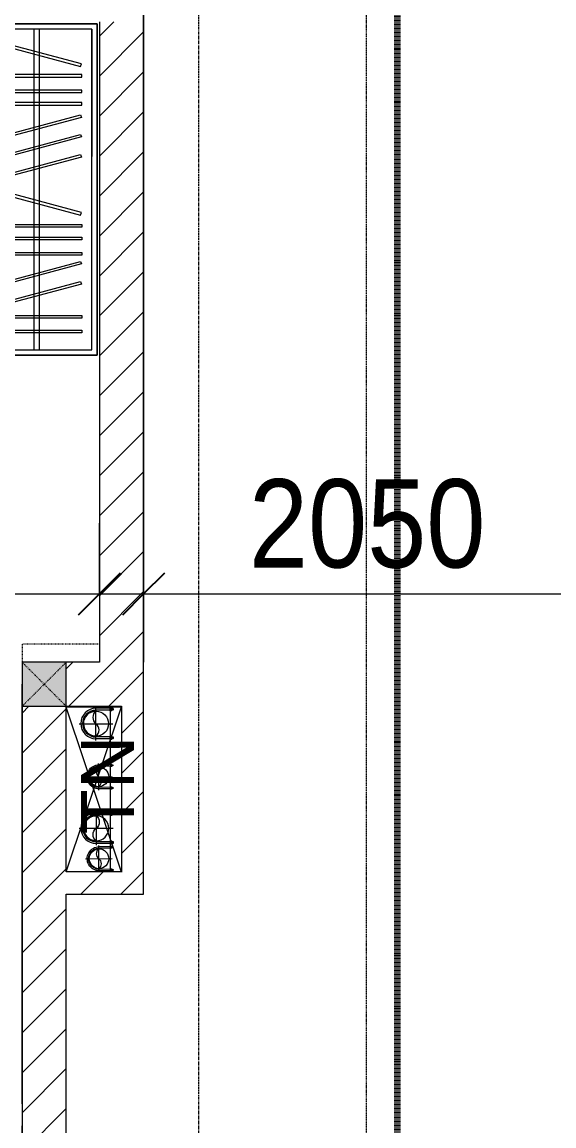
# Model space of a CAD drawing. Header units: millimetres. Extents: x 1591 to 240306, y -15958 to 82755.
# Drawn here: x 52854 to 55262, y 56637 to 61635 of the extents above; entities that cross this region are included whole.
import ezdxf

# ---------------------------------------------------------------- set-up
doc = ezdxf.new("R2010")
doc.units = ezdxf.units.MM
for name, pattern in [('1 NÉT CALL OUT', [6, 3, -3]), ('Dash', [6, 3, -3]), ('Dash 1_8_', [6.35, 3.175, -3.175]), ('Dash Dot 3_16_', [7.9375, 4.7625, -1.5875, 0, -1.5875]), ('Grid Line', [22.225, 12.7, -3.175, 3.175, -3.175]), ('IMPORT-CENTER _2_', [40.64, 25.4, -5.08, 5.08, -5.08])]:
    doc.linetypes.add(name, pattern=pattern)
for name, color, linetype, lineweight in [('0-1', 7, 'Continuous', 5), ('0-2', 250, 'Continuous', 9), ('A-ANNO-DIMS', 211, 'Continuous', 9), ('A-ANNO-DIMS-160', 211, 'Continuous', 9), ('A-AREA', 32, 'Dash 1_8_', 9), ('A-DETL-1', 90, '1 NÉT CALL OUT', 100), ('A-FLOR', 192, 'Continuous', 9), ('A-FLOR-1', 250, 'Continuous', 9), ('A-FLOR-2', 9, 'Continuous', 9), ('A-WALL-3', 113, 'Continuous', 18), ('A-WALL-PATT-2', 111, 'Continuous', 9), ('G-ANNO-SYMB-1', 111, 'Dash Dot 3_16_', 18), ('G-ANNO-TEXT-1', 7, 'Continuous', 9), ('G-IMPT-2', 8, 'IMPORT-CENTER _2_', 9), ('G-IMPT-3', 8, 'Continuous', 9), ('I-FURN-1', 254, 'Continuous', 9), ('M-EQPM', 50, 'Continuous', 9), ('S-COLS', 52, 'Continuous', 9), ('S-COLS-5', 52, 'Continuous', 18), ('S-COLS-HDLN', 52, 'Dash', 9), ('S-GRID-1', 1, 'Grid Line', 9)]:
    doc.layers.add(name, color=color, linetype=linetype, lineweight=lineweight)
doc.styles.add('Arial_8', font='arial_0.ttf', dxfattribs={"height": 240})
doc.styles.add('UTM Avo', font='UTM Avo.ttf', dxfattribs={"width": 0.9, "height": 400})
doc.dimstyles.new('1_Dim_chi_tiet_2_5', dxfattribs={"dimscale": 304.8, "dimtxt": 399.720379, "dimasz": 0.629921, "dimexe": 0.524934, "dimexo": 0.0625, "dimgap": 0.052493, "dimtad": 1, "dimdec": 0, "dimrnd": 5, "dimzin": 0, "dimdsep": 46, "dimtxsty": 'UTM Avo', "dimblk1": 'OBLIQUE', "dimblk2": 'OBLIQUE', "dimsah": 1, "dimcen": 0.09, "dimdle": 0.524934, "dimazin": 0, "dimtfac": 1, "dimtdec": 4, "dimtix": 1, "dimtmove": 0, "dimatfit": 3, "dimfxl": 1.049869, "dimfxlon": 1, "dimtvp": 1, "dimtolj": 1, "dimtzin": 0, "dimarcsym": 2})
doc.dimstyles.new('1_Dim_chi_tiet_2_5_1', dxfattribs={"dimscale": 304.8, "dimtxt": 399.720379, "dimasz": 0.629921, "dimexe": 0.524934, "dimexo": 0.0625, "dimgap": 0.052493, "dimtad": 1, "dimdec": 0, "dimrnd": 5, "dimzin": 0, "dimdsep": 46, "dimtxsty": 'UTM Avo', "dimblk1": 'OBLIQUE', "dimblk2": 'OBLIQUE', "dimsah": 1, "dimcen": 0.09, "dimdle": 0.524934, "dimazin": 0, "dimtfac": 1, "dimtdec": 4, "dimtix": 1, "dimtmove": 0, "dimatfit": 3, "dimfxl": 1.049869, "dimfxlon": 1, "dimtvp": 1, "dimtolj": 1, "dimtzin": 0, "dimarcsym": 2})
pattern_1 = [(45, (11001.35, 0), (-90.50967, 90.50967), [])]

# ---------------------------------------------------------------- blocks, each defined once
blk = doc.blocks.new('NCV_TKTC_KET CAU_rvt-1-TKCS_MB TẦNG 3-4')
at = {"layer": 'A-FLOR-1'}
blk.add_line((42052.6, 58534.9), (42302.6, 58534.9), dxfattribs=at)
blk = doc.blocks.new('TU QUAN AO-SUITE ROOM_3 - TU QUAN AO-SUITE ROOM_3-901193-TKCS_MB TẦNG 3-4')
at = {"layer": 'I-FURN-1'}
for p, q in [((-550, 1500), (0, 1500)), ((-550, 0), (-550, 1500)), ((0, 1500), (-550, 1500)), ((-550, 1500), (-550, 0)), ((0, 1500), (0, 0)), ((0, 0), (0, 1500)), ((-24, 1476), (-526, 1476)), ((-526, 1476), (-526, 600)), ((-526, 1476), (-526, 24)), ((-287, 576), (-287, 1476)), ((-263, 576), (-263, 1476)), ((-24, 24), (-24, 1476)), ((-480.1, 1386.9), (-480.1, 1398.9)), ((-480.1, 1398.9), (-50.1, 1398.9)), ((-480.1, 1386.9), (-480.1, 1398.9)), ((-50.1, 1386.9), (-480.1, 1386.9)), ((-50.1, 1398.9), (-50.1, 1386.9)), ((-480.1, 1320.5), (-480.1, 1332.5)), ((-480.1, 1332.5), (-50.1, 1332.5)), ((-480.1, 1320.5), (-480.1, 1332.5)), ((-50.1, 1320.5), (-480.1, 1320.5)), ((-50.1, 1332.5), (-50.1, 1320.5)), ((-478.3, 1178.1), (-61.3, 1289.9)), ((-58.2, 1278.3), (-475.2, 1166.5)), ((-61.3, 1289.9), (-58.2, 1278.3)), ((-478.3, 1086.9), (-61.3, 1198.6)), ((-475.2, 1166.5), (-478.3, 1178.1)), ((-58.2, 1187.1), (-475.2, 1075.3)), ((-61.3, 1198.6), (-58.2, 1187.1)), ((-475.2, 1075.3), (-478.3, 1086.9)), ((-480.1, 1035.3), (-480.1, 1047.3)), ((-480.1, 1047.3), (-50.1, 1047.3)), ((-480.1, 1035.3), (-480.1, 1047.3)), ((-50.1, 1035.3), (-480.1, 1035.3)), ((-50.1, 1047.3), (-50.1, 1035.3)), ((-480.1, 965.8), (-480.1, 977.8)), ((-480.1, 977.8), (-50.1, 977.8)), ((-480.1, 965.8), (-480.1, 977.8)), ((-50.1, 965.8), (-480.1, 965.8)), ((-50.1, 977.8), (-50.1, 965.8)), ((-480.1, 908.6), (-480.1, 920.6)), ((-480.1, 920.6), (-50.1, 920.6)), ((-480.1, 908.6), (-480.1, 920.6)), ((-50.1, 908.6), (-480.1, 908.6)), ((-50.1, 920.6), (-50.1, 908.6)), ((-475.2, 865.5), (-478.3, 853.9)), ((-478.3, 853.9), (-61.3, 742.1)), ((-58.2, 753.7), (-475.2, 865.5)), ((-61.3, 742.1), (-58.2, 753.7)), ((-478.3, 603.1), (-61.3, 714.9)), ((-58.2, 703.3), (-475.2, 591.5)), ((-61.3, 714.9), (-58.2, 703.3)), ((-526, 24), (-526, 600)), ((-478.3, 511.9), (-61.3, 623.6)), ((-475.2, 591.5), (-478.3, 603.1)), ((-58.2, 612.1), (-475.2, 500.3)), ((-61.3, 623.6), (-58.2, 612.1)), ((-550, 24), (-550, 576)), ((-287, 24), (-287, 576)), ((-263, 24), (-263, 576)), ((-478.3, 423.1), (-61.3, 534.9)), ((-475.2, 500.3), (-478.3, 511.9)), ((-58.2, 523.3), (-475.2, 411.5)), ((-61.3, 534.9), (-58.2, 523.3)), ((-475.2, 411.5), (-478.3, 423.1)), ((-480.1, 368.4), (-480.1, 356.4)), ((-50.1, 368.4), (-480.1, 368.4)), ((-480.1, 356.4), (-50.1, 356.4)), ((-50.1, 356.4), (-50.1, 368.4)), ((-480.1, 311.2), (-480.1, 299.2)), ((-50.1, 311.2), (-480.1, 311.2)), ((-50.1, 299.2), (-50.1, 311.2)), ((-480.1, 299.2), (-50.1, 299.2)), ((-480.1, 241.7), (-480.1, 229.7)), ((-50.1, 241.7), (-480.1, 241.7)), ((-480.1, 229.7), (-50.1, 229.7)), ((-50.1, 229.7), (-50.1, 241.7)), ((-475.2, 192.7), (-478.3, 181.1)), ((-478.3, 181.1), (-61.3, 69.4)), ((-58.2, 80.9), (-475.2, 192.7)), ((-61.3, 69.4), (-58.2, 80.9)), ((-526, 24), (-24, 24)), ((0, 0), (-550, 0)), ((-550, 0), (0, 0))]:
    blk.add_line(p, q, dxfattribs=at)
blk = doc.blocks.new('NCV_TKTC_TANG 3 - 4_rvt-2-TKCS_MB TẦNG 3-4')
at = {"layer": 'A-FLOR-2'}
for p, q in [((41852.6, 56736.9), (41852.6, 58636.9)), ((41852.6, 54231.3), (41852.6, 56636.9))]:
    blk.add_line(p, q, dxfattribs=at)
at = {"layer": 'I-FURN-1', "rotation": 180}
blk.add_blockref('TU QUAN AO-SUITE ROOM_3 - TU QUAN AO-SUITE ROOM_3-901193-TKCS_MB TẦNG 3-4', (41642.6, 61626.9), dxfattribs=at)
blk = doc.blocks.new('G1_SOF - BO TRU - 200x200-3054293-TKCS_MB TẦNG 3-4')
at = {"layer": 'S-COLS'}
blk.add_hatch(color=256, dxfattribs=at).paths.add_polyline_path([(100, -100), (100, 100), (-100, 100), (-100, -100)])
at = {"layer": 'S-COLS-5'}
for p, q in [((100, 100), (-100, 100)), ((-100, 100), (-100, -100)), ((100, -100), (100, 100)), ((-100, -100), (100, -100))]:
    blk.add_line(p, q, dxfattribs=at)
at = {"layer": 'S-COLS-HDLN'}
for p, q in [((100, 100), (-100, -100)), ((-100, 100), (100, -100))]:
    blk.add_line(p, q, dxfattribs=at)
blk = doc.blocks.new('TKTC_XREF_251221_MB TANG 2-7 - TKTC_XREF_260130_MB TANG 2-5_dwg_$cc-4746802-TKCS_MB TẦNG 3-4')
at = {"layer": 'G-IMPT-2'}
for p, q in [((0, -0.673), (0, 0.673)), ((-0.673, 0), (0.673, 0))]:
    blk.add_line(p, q, dxfattribs=at)
at = {"layer": 'M-EQPM'}
blk.add_circle((0, 0), 0.5, dxfattribs=at)
for centre, radius, start, end in [((0, 0), 0.5, 90, 270), ((0.188, 0.25), 0.313, 126.8699, 233.1301), ((-0.188, -0.25), 0.313, 306.8699, 53.1301)]:
    blk.add_arc(centre, radius, start, end, dxfattribs=at)
blk = doc.blocks.new('TKTC_XREF_251221_MB TANG 2-7 - TKTC_XREF_260130_MB TANG 2-5_dwg_CUM U_DN100-4746799-TKCS_MB TẦNG 3-4')
at = {"layer": 'G-IMPT-3'}
blk.add_hatch(color=256, dxfattribs=at).paths.add_polyline_path([(0, 61), (15.8, 58.9), (30.5, 52.8), (43.1, 43.1), (52.8, 30.5), (58.9, 15.8), (61, 0), (58.9, -15.8), (52.8, -30.5), (43.1, -43.1), (30.5, -52.8), (15.8, -58.9), (0, -61), (0, -57), (14.8, -55.1), (28.5, -49.4), (40.3, -40.3), (49.4, -28.5), (55.1, -14.8), (57, 0), (55.1, 14.8), (49.4, 28.5), (40.3, 40.3), (28.5, 49.4), (14.8, 55.1), (0, 57)])
for p, q in [((-79.1, 66.6), (-79.1, 63.4)), ((-76.6, 66.6), (-76.6, 63.4)), ((-74.6, 66.6), (-74.6, 63.4)), ((-72.7, 69.3), (-72.7, 60.7)), ((-66.9, 67.9), (-71.7, 67.9)), ((-65, 69), (0, 69)), ((-66.9, 62.1), (-71.7, 62.1)), ((-72.7, -60.7), (-72.7, -69.3)), ((-66.9, -62.1), (-71.7, -62.1)), ((-79.1, -63.4), (-79.1, -66.6)), ((-76.6, -63.4), (-76.6, -66.6)), ((-74.6, -63.4), (-74.6, -66.6)), ((-66.9, -67.9), (-71.7, -67.9)), ((-65, -69), (0, -69))]:
    blk.add_line(p, q, dxfattribs=at)
at = {"layer": 'G-IMPT-3', "flags": 128}
for points in [[(-72.7, 67.6), (-78.1, 67.6), (-78.1, 62.4), (-72.7, 62.4)], [(-71.7, 59.2), (-66.9, 59.2), (-66.9, 70.8), (-71.7, 70.8)], [(-66.9, 70.8), (-66.9, 72.7), (-65, 72.7), (-65, 57.3), (-66.9, 57.3), (-66.9, 59.2)], [(-65, 61), (0, 61), (0, 57)], [(-72.7, -62.4), (-78.1, -62.4), (-78.1, -67.6), (-72.7, -67.6)], [(-71.7, -70.8), (-66.9, -70.8), (-66.9, -59.2), (-71.7, -59.2)], [(-66.9, -59.2), (-66.9, -57.3), (-65, -57.3), (-65, -72.7), (-66.9, -72.7), (-66.9, -70.8)], [(-65, -61), (0, -61), (0, -57)]]:
    blk.add_lwpolyline(points, dxfattribs=at)
at = {"layer": 'G-IMPT-3'}
for centre, radius, start, end in [((-78.1, 66.6), 0.96, 90, 180), ((-78.1, 63.4), 0.96, 180, 270), ((-71.1, 69.3), 1.56, 112.61986, 247.38014), ((-67.9, 65), 4.8, 143.1301, 216.8699), ((0, 0), 69, 270, 90), ((-71.1, 60.7), 1.56, 112.61986, 247.38014), ((0, 0), 61, 270, 90), ((0, 0), 57, 270, 90), ((-78.1, -63.4), 0.96, 90, 180), ((-71.1, -60.7), 1.56, 112.61986, 247.38014), ((-67.9, -65), 4.8, 143.1301, 216.8699), ((-78.1, -66.6), 0.96, 180, 270), ((-71.1, -69.3), 1.56, 112.61986, 247.38014)]:
    blk.add_arc(centre, radius, start, end, dxfattribs=at)
blk = doc.blocks.new('TKTC_XREF_251221_MB TANG 2-7 - TKTC_XREF_260130_MB TANG 2-5_dwg_$cc-4746807-TKCS_MB TẦNG 3-4')
at = {"layer": 'G-IMPT-2'}
for p, q in [((0, -0.673), (0, 0.673)), ((-0.673, 0), (0.673, 0))]:
    blk.add_line(p, q, dxfattribs=at)
at = {"layer": 'M-EQPM'}
blk.add_circle((0, 0), 0.5, dxfattribs=at)
for centre, radius, start, end in [((0, 0), 0.5, 90, 270), ((0.188, 0.25), 0.313, 126.8699, 233.1301), ((-0.188, -0.25), 0.313, 306.8699, 53.1301)]:
    blk.add_arc(centre, radius, start, end, dxfattribs=at)
blk = doc.blocks.new('TKTC_XREF_251221_MB TANG 2-7 - TKTC_XREF_260130_MB TANG 2-5_dwg_CUM U_DN100-4746796-TKCS_MB TẦNG 3-4')
at = {"layer": 'G-IMPT-3'}
blk.add_hatch(color=256, dxfattribs=at).paths.add_polyline_path([(0, 61), (0, 57), (14.8, 55.1), (28.5, 49.4), (40.3, 40.3), (49.4, 28.5), (55.1, 14.8), (57, 0), (55.1, -14.8), (49.4, -28.5), (40.3, -40.3), (28.5, -49.4), (14.8, -55.1), (0, -57), (0, -61), (15.8, -58.9), (30.5, -52.8), (43.1, -43.1), (52.8, -30.5), (58.9, -15.8), (61, 0), (58.9, 15.8), (52.8, 30.5), (43.1, 43.1), (30.5, 52.8), (15.8, 58.9)])
for p, q in [((-79.1, 66.6), (-79.1, 63.4)), ((-76.6, 66.6), (-76.6, 63.4)), ((-74.6, 66.6), (-74.6, 63.4)), ((-72.7, 69.3), (-72.7, 60.7)), ((-66.9, 67.9), (-71.7, 67.9)), ((-66.9, 62.1), (-71.7, 62.1)), ((-65, 69), (0, 69)), ((-79.1, -63.4), (-79.1, -66.6)), ((-76.6, -63.4), (-76.6, -66.6)), ((-74.6, -63.4), (-74.6, -66.6)), ((-72.7, -60.7), (-72.7, -69.3)), ((-66.9, -62.1), (-71.7, -62.1)), ((-66.9, -67.9), (-71.7, -67.9)), ((-65, -69), (0, -69))]:
    blk.add_line(p, q, dxfattribs=at)
at = {"layer": 'G-IMPT-3', "flags": 128}
for points in [[(-72.7, 67.6), (-78.1, 67.6), (-78.1, 62.4), (-72.7, 62.4)], [(-71.7, 59.2), (-66.9, 59.2), (-66.9, 70.8), (-71.7, 70.8)], [(-66.9, 70.8), (-66.9, 72.7), (-65, 72.7), (-65, 57.3), (-66.9, 57.3), (-66.9, 59.2)], [(-65, 61), (0, 61), (0, 57)], [(-72.7, -62.4), (-78.1, -62.4), (-78.1, -67.6), (-72.7, -67.6)], [(-71.7, -70.8), (-66.9, -70.8), (-66.9, -59.2), (-71.7, -59.2)], [(-66.9, -59.2), (-66.9, -57.3), (-65, -57.3), (-65, -72.7), (-66.9, -72.7), (-66.9, -70.8)], [(-65, -61), (0, -61), (0, -57)]]:
    blk.add_lwpolyline(points, dxfattribs=at)
at = {"layer": 'G-IMPT-3'}
for centre, radius, start, end in [((-78.1, 66.6), 0.96, 90, 180), ((-78.1, 63.4), 0.96, 180, 270), ((-71.1, 69.3), 1.56, 112.6199, 247.3801), ((-67.9, 65), 4.8, 143.1301, 216.8699), ((-71.1, 60.7), 1.56, 112.6199, 247.3801), ((0, 0), 69, 270, 90), ((0, 0), 61, 270, 90), ((0, 0), 57, 270, 90), ((-78.1, -63.4), 0.96, 90, 180), ((-78.1, -66.6), 0.96, 180, 270), ((-71.1, -60.7), 1.56, 112.6199, 247.3801), ((-67.9, -65), 4.8, 143.1301, 216.8699), ((-71.1, -69.3), 1.56, 112.6199, 247.3801)]:
    blk.add_arc(centre, radius, start, end, dxfattribs=at)
blk = doc.blocks.new('TKTC_XREF_251221_MB TANG 2-7 - TKTC_XREF_260130_MB TANG 2-5_dwg_$cc-4746806-TKCS_MB TẦNG 3-4')
at = {"layer": 'G-IMPT-2'}
for p, q in [((0, -0.673), (0, 0.673)), ((-0.673, 0), (0.673, 0))]:
    blk.add_line(p, q, dxfattribs=at)
at = {"layer": 'M-EQPM'}
blk.add_circle((0, 0), 0.5, dxfattribs=at)
for centre, radius, start, end in [((0, 0), 0.5, 90, 270), ((0.188, 0.25), 0.313, 126.8699, 233.1301), ((-0.188, -0.25), 0.313, 306.8699, 53.1301)]:
    blk.add_arc(centre, radius, start, end, dxfattribs=at)
blk = doc.blocks.new('TKTC_XREF_251221_MB TANG 2-7 - TKTC_XREF_260130_MB TANG 2-5_dwg_$cc-V65-TKCS_MB TẦNG 3-4')
at = {"layer": 'G-IMPT-2'}
for p, q in [((0, -0.666), (0, 0.673)), ((-0.673, 0), (0.673, 0))]:
    blk.add_line(p, q, dxfattribs=at)
at = {"layer": 'M-EQPM'}
blk.add_circle((0, 0), 0.5, dxfattribs=at)
for centre, radius, start, end in [((0, 0), 0.5, 90, 270), ((0.188, 0.25), 0.313, 126.8699, 233.1301), ((-0.188, -0.25), 0.313, 306.8699, 53.1301)]:
    blk.add_arc(centre, radius, start, end, dxfattribs=at)
blk = doc.blocks.new('TKTC_XREF_251221_MB TANG 2-7 - TKTC_XREF_251221_MB TANG 2-7-2039446-TKCS_MB TẦNG 3-4')
at = {"layer": 'M-EQPM'}
for p, q in [((8600.5, 41298.6), (8649.7, 41298.3)), ((8600.5, 40550), (8600.5, 41298.6)), ((8649.7, 41298.3), (8649.7, 40549.8))]:
    blk.add_line(p, q, dxfattribs=at)
for name, p, xscale, yscale, zscale, rotation in [('TKTC_XREF_251221_MB TANG 2-7 - TKTC_XREF_260130_MB TANG 2-5_dwg_$cc-4746807-TKCS_MB TẦNG 3-4', (8534.6, 41221.3), 113.7150000000092, 113.7150000000092, 113.7150000000092, 0.04476088158440977), ('TKTC_XREF_251221_MB TANG 2-7 - TKTC_XREF_260130_MB TANG 2-5_dwg_CUM U_DN100-4746796-TKCS_MB TẦNG 3-4', (8534.6, 41222.2), 0.9975000000000005, 0.9975000000000005, 0.9975000000000005, 180.0467435561312), ('TKTC_XREF_251221_MB TANG 2-7 - TKTC_XREF_260130_MB TANG 2-5_dwg_$cc-4746802-TKCS_MB TẦNG 3-4', (8547.2, 40981.1), 90.0000000000512, 90.0000000000512, 90.0000000000512, 0.419778997776333), ('TKTC_XREF_251221_MB TANG 2-7 - TKTC_XREF_260130_MB TANG 2-5_dwg_CUM U_DN100-4746796-TKCS_MB TẦNG 3-4', (8535.4, 40747.9), 0.9974999999999966, 0.9974999999999966, 0.9974999999999966, 180.0467435564899), ('TKTC_XREF_251221_MB TANG 2-7 - TKTC_XREF_260130_MB TANG 2-5_dwg_$cc-V65-TKCS_MB TẦNG 3-4', (8547.6, 40609.9), 90.0000000000512, 90.0000000000512, 90.0000000000512, 0.419778997776333)]:
    blk.add_blockref(name, p, dxfattribs=dict(xscale=xscale, yscale=yscale, zscale=zscale, rotation=rotation))
at = {"extrusion": (0, 0, -1)}
for name, p, xscale, yscale, zscale, rotation in [('TKTC_XREF_251221_MB TANG 2-7 - TKTC_XREF_260130_MB TANG 2-5_dwg_CUM U_DN100-4746799-TKCS_MB TẦNG 3-4', (-8549.1, 40981.1), 0.7894736842105242, 0.7894736842105242, -0.7894736842105241, 359.5802210006287), ('TKTC_XREF_251221_MB TANG 2-7 - TKTC_XREF_260130_MB TANG 2-5_dwg_$cc-4746806-TKCS_MB TẦNG 3-4', (-8535.4, 40747.9), 113.7150000000092, 113.7150000000092, -113.7150000000092, 179.9532564459116), ('TKTC_XREF_251221_MB TANG 2-7 - TKTC_XREF_260130_MB TANG 2-5_dwg_CUM U_DN100-4746799-TKCS_MB TẦNG 3-4', (-8549.5, 40609.9), 0.7894736842105242, 0.7894736842105242, -0.7894736842105241, 359.5802210006287)]:
    blk.add_blockref(name, p, dxfattribs=dict(at, xscale=xscale, yscale=yscale, zscale=zscale, rotation=rotation))
blk = doc.blocks.new('DIMBLOCK152-TKCS_MB TẦNG 3-4')
at = {"layer": 'A-ANNO-DIMS-160'}
for p, q in [((53403.9, 59365.9), (53403.9, 58885.9)), ((53403.9, 59045.9), (53403.9, 59365.9)), ((55453.9, 59365.9), (55453.9, 58885.9)), ((55453.9, 59045.9), (55453.9, 59365.9)), ((53243.9, 59045.9), (55613.9, 59045.9))]:
    blk.add_line(p, q, dxfattribs=at)
at = {"layer": 'A-ANNO-DIMS-160', "lineweight": 25}
for p, q in [((53403.9, 59045.9), (53499.9, 59141.9)), ((55453.9, 59045.9), (55549.9, 59141.9)), ((53403.9, 59045.9), (53307.9, 58949.9)), ((55453.9, 59045.9), (55357.9, 58949.9))]:
    blk.add_line(p, q, dxfattribs=at)
at = {"layer": 'A-ANNO-DIMS-160', "color": 0, "insert": (53881.1, 59565.5), "char_height": 400, "width": 1314.636, "attachment_point": 1, "line_spacing_factor": 1.110334, "style": 'UTM Avo'}
blk.add_mtext('2050', dxfattribs=at)
blk = doc.blocks.new('_Oblique')
at = {"color": 0, "linetype": 'ByBlock', "lineweight": -2}
blk.add_line((-0.5, -0.5), (0.5, 0.5), dxfattribs=at)
blk = doc.blocks.new('DIMBLOCK405-TKCS_MB TẦNG 3-4')
at = {"layer": 'A-ANNO-DIMS-160'}
for p, q in [((44853.9, 59365.9), (44853.9, 58885.9)), ((44853.9, 59045.9), (44853.9, 59365.9)), ((53203.9, 59365.9), (53203.9, 58885.9)), ((53203.9, 59045.9), (53203.9, 59365.9)), ((44693.9, 59045.9), (53363.9, 59045.9))]:
    blk.add_line(p, q, dxfattribs=at)
at = {"layer": 'A-ANNO-DIMS-160', "lineweight": 25}
for p, q in [((44853.9, 59045.9), (44949.9, 59141.9)), ((53203.9, 59045.9), (53299.9, 59141.9)), ((44853.9, 59045.9), (44757.9, 58949.9)), ((53203.9, 59045.9), (53107.9, 58949.9))]:
    blk.add_line(p, q, dxfattribs=at)
at = {"layer": 'A-ANNO-DIMS-160', "color": 0, "insert": (48481.1, 59565.5), "char_height": 400, "width": 1314.636, "attachment_point": 1, "line_spacing_factor": 1.110334, "style": 'UTM Avo'}
blk.add_mtext('8350', dxfattribs=at)

msp = doc.modelspace()

# ---------------------------------------------------------------- hatches: boundary and pattern name
at = {"layer": 'A-WALL-PATT-2'}
h = msp.add_hatch(dxfattribs=at)
h.set_pattern_fill('FP_1', color=256, style=0, pattern_type=2)
h.set_pattern_definition(pattern_1)
h.paths.add_polyline_path([(53403.9, 58736.9), (53403.9, 61636.9), (53203.9, 61636.9), (53203.9, 58736.9)])
h = msp.add_hatch(dxfattribs=at)
h.set_pattern_fill('FP_1', color=256, style=0, pattern_type=2)
h.set_pattern_definition(pattern_1)
h.paths.add_polyline_path([(53054, 58536.9), (53404, 58537.2), (53404, 58736.9), (53054, 58736.9), (53054, 58537.2)])
h = msp.add_hatch(dxfattribs=at)
h.set_pattern_fill('FP_1', color=256, style=0, pattern_type=2)
h.set_pattern_definition(pattern_1)
h.paths.add_polyline_path([(53054, 57686.9), (53054, 58536.9), (52854, 58536.9), (52854, 57686.9), (53010.9, 57686.9)])
h = msp.add_hatch(dxfattribs=at)
h.set_pattern_fill('FP_1', color=256, style=0, pattern_type=2)
h.set_pattern_definition(pattern_1)
h.paths.add_polyline_path([(53404, 57786.9), (53404, 58536.9), (53304, 58536.9), (53304, 57786.9)])
h = msp.add_hatch(dxfattribs=at)
h.set_pattern_fill('FP_1', color=256, style=0, pattern_type=2)
h.set_pattern_definition(pattern_1)
h.paths.add_polyline_path([(53054, 57686.9), (53404, 57686.9), (53404, 57786.9), (53054, 57786.9), (53054, 57743.6)])
h = msp.add_hatch(dxfattribs=at)
h.set_pattern_fill('FP_1', color=256, style=0, pattern_type=2)
h.set_pattern_definition(pattern_1)
h.paths.add_polyline_path([(53054, 53636.9), (53054, 55396.9), (52854, 55396.9), (52854, 53636.9)])
h.paths.add_polyline_path([(52854, 56486.9), (53054, 56486.9), (53054, 57686.9), (52854, 57686.9), (52854, 56685.4)])

# ---------------------------------------------------------------- linework, layer by layer
at = {"layer": '0-2'}
for p, q in [((53304, 58534.9), (53054, 58534.9)), ((53303.4, 57786.7), (53054, 58533.6)), ((53054.2, 57786.9), (53304, 58534.9))]:
    msp.add_line(p, q, dxfattribs=at)
at = {"layer": 'A-AREA'}
for p, q in [((53203.9, 58818.4), (52854, 58818.4)), ((52854, 58818.4), (52854, 58736.9))]:
    msp.add_line(p, q, dxfattribs=at)
at = {"layer": 'A-DETL-1'}
msp.add_line((54553.9, 52256.9), (54553.9, 71435.3), dxfattribs=at)
at = {"layer": 'A-FLOR'}
msp.add_line((53404, 61836.9), (53404, 58736.9), dxfattribs=at)
at = {"layer": 'A-WALL-3'}
for p, q in [((53403.9, 58736.9), (53403.9, 61836.9)), ((53203.9, 61636.9), (53203.9, 58736.9)), ((53203.9, 58736.9), (53054, 58736.9)), ((53404, 57686.9), (53404, 58736.9)), ((52854, 58536.9), (52854, 56486.9)), ((53054, 58536.9), (53304, 58536.9)), ((53054, 57786.9), (53054, 58536.9)), ((53304, 58536.9), (53304, 57786.9)), ((53304, 57786.9), (53054, 57786.9)), ((53054, 56486.9), (53054, 57686.9)), ((53054, 57686.9), (53404, 57686.9))]:
    msp.add_line(p, q, dxfattribs=at)
at = {"layer": 'G-ANNO-SYMB-1'}
msp.add_line((54412.7, 82373.8), (54412.7, 13320.5), dxfattribs=at)
at = {"layer": 'S-GRID-1'}
msp.add_line((53653.9, 19175.3), (53653.9, 76690.4), dxfattribs=at)

# ---------------------------------------------------------------- block references
at = {"layer": '0-1'}
for name in ['NCV_TKTC_KET CAU_rvt-1-TKCS_MB TẦNG 3-4', 'NCV_TKTC_TANG 3 - 4_rvt-2-TKCS_MB TẦNG 3-4']:
    msp.add_blockref(name, (11001.4, 0), dxfattribs=at)
at = {"layer": 'M-EQPM'}
msp.add_blockref('TKTC_XREF_251221_MB TANG 2-7 - TKTC_XREF_251221_MB TANG 2-7-2039446-TKCS_MB TẦNG 3-4', (44653.9, 17236.9), dxfattribs=at)
at = {"layer": 'S-COLS'}
msp.add_blockref('G1_SOF - BO TRU - 200x200-3054293-TKCS_MB TẦNG 3-4', (52954, 58636.9), dxfattribs=at)

# ---------------------------------------------------------------- texts
at = {"layer": 'G-ANNO-TEXT-1', "insert": (53240.7, 58180.6), "char_height": 240, "width": 624, "attachment_point": 5, "rotation": 90, "line_spacing_factor": 0.936439, "style": 'Arial_8'}
msp.add_mtext('\\pt79.9992,160.0008,240,319.9992,400.0008,480,559.9992,640.0008,720,799.9992,880.0008,960,1039.9992,1120.0008,1200,1279.9992,1360.0008,1440,1519.9992,1600.0008,1680,1759.9992,1840.0008,1920,1999.9992,2080.0008,2160,2239.9992,2320.0008,2400,2479.9992,2560.0008;TN', dxfattribs=at)

# ---------------------------------------------------------------- dimensions: what is measured, and where the dimension line sits
at = {"layer": 'A-ANNO-DIMS'}
for base, p1, p2, dimstyle, override, picture, middle in [((53203.9, 59045.9), (44853.9, 59365.9), (53203.9, 59365.9), '1_Dim_chi_tiet_2_5_1', {"dimpost": '<>', "dimfxl": 8350}, 'DIMBLOCK405-TKCS_MB TẦNG 3-4', (49028.9, 59268.9)), ((55453.9, 59045.9), (53403.9, 59365.9), (55453.9, 59365.9), '1_Dim_chi_tiet_2_5', {"dimpost": '<>', "dimfxl": 2050}, 'DIMBLOCK152-TKCS_MB TẦNG 3-4', (54428.9, 59268.9))]:
    dim = msp.add_linear_dim(base=base, p1=p1, p2=p2, dimstyle=dimstyle, override=override, dxfattribs=at)
    dim.commit()
    dim.dimension.update_dxf_attribs({"geometry": picture, "text_midpoint": middle})

doc.saveas('drawing.dxf')
